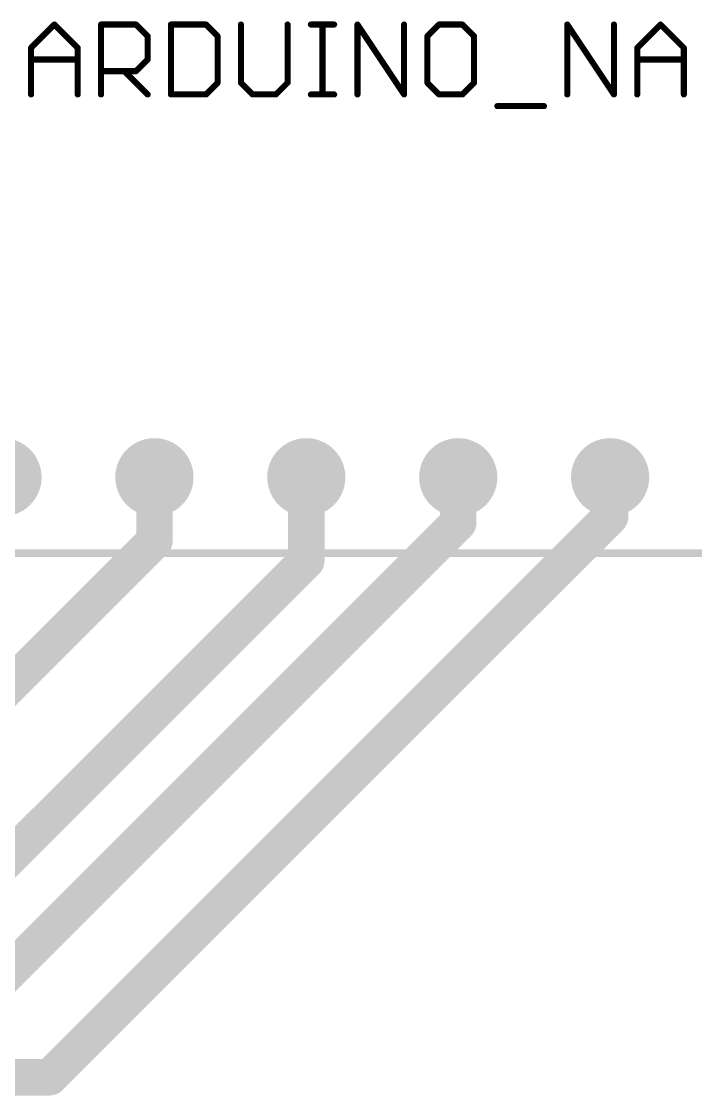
# Model space of a CAD drawing. Extents: x 0 to 165, y 0 to 217.
# Drawn here: x 133.64 to 144.91, y 95.07 to 113.03 of the extents above; entities that cross this region are included whole.
import ezdxf

# ---------------------------------------------------------------- set-up
doc = ezdxf.new("R2010")
doc.units = 0
for name, color, linetype in [('16', 175, 'CONTINUOUS'), ('17', 82, 'CONTINUOUS'), ('21', 253, 'CONTINUOUS')]:
    doc.layers.add(name, color=color, linetype=linetype)

# ---------------------------------------------------------------- blocks, each defined once
blk = doc.blocks.new('ROUNDP')
at = {"const_width": 0.5}
blk.add_lwpolyline([(0, -0.25, 1), (0, 0.25, 1), (0, -0.25)], format="xyb", dxfattribs=at)

msp = doc.modelspace()

# ---------------------------------------------------------------- linework, layer by layer
at = {"layer": '16', "const_width": 0.6096}
for points in [[(135.8646, 105.41), (135.8646, 104.3432)], [(138.4046, 105.41), (138.4046, 104.013)], [(140.9446, 105.41), (140.9446, 104.648)], [(143.4846, 105.41), (143.4846, 104.7496)], [(140.9446, 104.648), (133.0452, 96.7486)], [(143.4846, 104.7496), (134.112, 95.377)], [(135.8646, 104.3432), (130.8354, 99.314)], [(138.4046, 104.013), (132.461, 98.0694)], [(134.112, 95.377), (94.6658, 95.377)]]:
    msp.add_lwpolyline(points, dxfattribs=at)
at = {"layer": '16', "const_width": 0.3048}
for points in [[(136.017, 105.41, 1), (135.7122, 105.41)], [(138.557, 105.41, 1), (138.2522, 105.41)], [(141.097, 105.41, 1), (140.7922, 105.41)], [(143.637, 105.41, 1), (143.3322, 105.41)], [(141.0524, 104.5402, 1), (140.8368, 104.7558)], [(143.3322, 104.7496, 1), (143.637, 104.7496)], [(143.5924, 104.6418, 1), (143.3768, 104.8574)], [(140.7922, 104.648, 1), (141.097, 104.648)], [(135.9724, 104.2354, 1), (135.7568, 104.451)], [(135.7122, 104.3432, 1), (136.017, 104.3432)], [(138.2522, 104.013, 1), (138.557, 104.013)], [(138.5124, 103.9052, 1), (138.2968, 104.1208)], [(134.0042, 95.4848, 1), (134.2198, 95.2692)], [(134.112, 95.2246, 1), (134.112, 95.5294)]]:
    msp.add_lwpolyline(points, format="xyb", dxfattribs=at)
at = {"layer": '21'}
for points, const_width in [([(133.803, 112.5904), (134.1928, 112.9802)], 0.1016), ([(134.1928, 112.9802), (134.5826, 112.5904)], 0.1016), ([(134.9724, 111.8108), (134.9724, 112.9802)], 0.1016), ([(134.9724, 112.9802), (135.5571, 112.9802)], 0.1016), ([(135.5571, 112.9802), (135.752, 112.7853)], 0.1016), ([(136.1418, 112.9802), (136.1418, 111.8108)], 0.1016), ([(136.7265, 112.9802), (136.1418, 112.9802)], 0.1016), ([(136.9214, 112.7853), (136.7265, 112.9802)], 0.1016), ([(137.3112, 112.9802), (137.3112, 112.0057)], 0.1016), ([(138.0908, 112.0057), (138.0908, 112.9802)], 0.1016), ([(138.4806, 112.9802), (138.8704, 112.9802)], 0.1016), ([(138.6755, 111.8108), (138.6755, 112.9802)], 0.1016), ([(139.2602, 111.8108), (139.2602, 112.9802)], 0.1016), ([(139.2602, 112.9802), (140.0398, 111.8108)], 0.1016), ([(140.0398, 111.8108), (140.0398, 112.9802)], 0.1016), ([(140.6245, 112.9802), (140.4296, 112.7853)], 0.1016), ([(141.0143, 112.9802), (140.6245, 112.9802)], 0.1016), ([(141.2092, 112.7853), (141.0143, 112.9802)], 0.1016), ([(142.7684, 111.8108), (142.7684, 112.9802)], 0.1016), ([(142.7684, 112.9802), (143.548, 111.8108)], 0.1016), ([(143.548, 111.8108), (143.548, 112.9802)], 0.1016), ([(143.9378, 112.5904), (144.3276, 112.9802)], 0.1016), ([(144.3276, 112.9802), (144.7174, 112.5904)], 0.1016), ([(135.752, 112.7853), (135.752, 112.3955)], 0.1016), ([(136.9214, 112.0057), (136.9214, 112.7853)], 0.1016), ([(140.4296, 112.7853), (140.4296, 112.0057)], 0.1016), ([(141.2092, 112.0057), (141.2092, 112.7853)], 0.1016), ([(133.803, 111.8108), (133.803, 112.5904)], 0.1016), ([(134.5826, 112.5904), (134.5826, 111.8108)], 0.1016), ([(143.9378, 111.8108), (143.9378, 112.5904)], 0.1016), ([(144.7174, 112.5904), (144.7174, 111.8108)], 0.1016), ([(133.803, 112.3955), (134.5826, 112.3955)], 0.1016), ([(135.752, 112.3955), (135.5571, 112.2006)], 0.1016), ([(143.9378, 112.3955), (144.7174, 112.3955)], 0.1016), ([(135.5571, 112.2006), (134.9724, 112.2006)], 0.1016), ([(135.3622, 112.2006), (135.752, 111.8108)], 0.1016), ([(136.7265, 111.8108), (136.9214, 112.0057)], 0.1016), ([(137.3112, 112.0057), (137.5061, 111.8108)], 0.1016), ([(137.8959, 111.8108), (138.0908, 112.0057)], 0.1016), ([(140.4296, 112.0057), (140.6245, 111.8108)], 0.1016), ([(141.0143, 111.8108), (141.2092, 112.0057)], 0.1016), ([(136.1418, 111.8108), (136.7265, 111.8108)], 0.1016), ([(137.5061, 111.8108), (137.8959, 111.8108)], 0.1016), ([(138.4806, 111.8108), (138.8704, 111.8108)], 0.1016), ([(140.6245, 111.8108), (141.0143, 111.8108)], 0.1016), ([(141.599, 111.6159), (142.3786, 111.6159)], 0.1016), ([(154.9146, 104.14), (113.0046, 104.14)], 0.127)]:
    msp.add_lwpolyline(points, dxfattribs=dict(at, const_width=const_width))
at = {"layer": '21', "const_width": 0.0508}
for points in [[(134.2108, 112.9982, 1), (134.1748, 112.9622)], [(134.2108, 112.9622, 1), (134.1748, 112.9982)], [(134.9978, 112.9802, 1), (134.947, 112.9802)], [(134.9724, 113.0056, 1), (134.9724, 112.9548)], [(135.5751, 112.9982, 1), (135.5391, 112.9622)], [(135.5571, 112.9548, 1), (135.5571, 113.0056)], [(136.1672, 112.9802, 1), (136.1164, 112.9802)], [(136.1418, 113.0056, 1), (136.1418, 112.9548)], [(136.7445, 112.9982, 1), (136.7085, 112.9622)], [(136.7265, 112.9548, 1), (136.7265, 113.0056)], [(137.3366, 112.9802, 1), (137.2858, 112.9802)], [(138.1162, 112.9802, 1), (138.0654, 112.9802)], [(138.4806, 113.0056, 1), (138.4806, 112.9548)], [(138.7009, 112.9802, 1), (138.6501, 112.9802)], [(138.8704, 112.9548, 1), (138.8704, 113.0056)], [(139.2856, 112.9802, 1), (139.2348, 112.9802)], [(139.2813, 112.9943, 1), (139.2391, 112.9661)], [(140.0652, 112.9802, 1), (140.0144, 112.9802)], [(140.6245, 113.0056, 1), (140.6245, 112.9548)], [(140.6424, 112.9622, 1), (140.6065, 112.9982)], [(141.0322, 112.9982, 1), (140.9963, 112.9622)], [(141.0143, 112.9548, 1), (141.0143, 113.0056)], [(142.7938, 112.9802, 1), (142.743, 112.9802)], [(142.7895, 112.9943, 1), (142.7473, 112.9661)], [(143.5734, 112.9802, 1), (143.5226, 112.9802)], [(144.3455, 112.9982, 1), (144.3096, 112.9622)], [(144.3455, 112.9622, 1), (144.3096, 112.9982)], [(135.7774, 112.7853, 1), (135.7266, 112.7853)], [(135.734, 112.7673, 1), (135.77, 112.8033)], [(136.9468, 112.7853, 1), (136.896, 112.7853)], [(136.9034, 112.7673, 1), (136.9394, 112.8033)], [(140.4116, 112.8033, 1), (140.4476, 112.7673)], [(140.455, 112.7853, 1), (140.4042, 112.7853)], [(141.2346, 112.7853, 1), (141.1838, 112.7853)], [(141.1912, 112.7673, 1), (141.2271, 112.8033)], [(133.785, 112.6084, 1), (133.821, 112.5724)], [(133.8284, 112.5904, 1), (133.7776, 112.5904)], [(134.608, 112.5904, 1), (134.5572, 112.5904)], [(134.5646, 112.5724, 1), (134.6006, 112.6084)], [(143.9198, 112.6084, 1), (143.9557, 112.5724)], [(143.9632, 112.5904, 1), (143.9124, 112.5904)], [(144.7428, 112.5904, 1), (144.692, 112.5904)], [(144.6994, 112.5724, 1), (144.7353, 112.6084)], [(133.803, 112.4209, 1), (133.803, 112.3701)], [(134.5826, 112.3701, 1), (134.5826, 112.4209)], [(135.77, 112.3775, 1), (135.734, 112.4135)], [(143.9378, 112.4209, 1), (143.9378, 112.3701)], [(144.7174, 112.3701, 1), (144.7174, 112.4209)], [(134.9724, 112.226, 1), (134.9724, 112.1752)], [(135.3802, 112.2186, 1), (135.3442, 112.1826)], [(135.5391, 112.2186, 1), (135.5751, 112.1826)], [(135.5571, 112.1752, 1), (135.5571, 112.226)], [(135.7266, 112.3955, 1), (135.7774, 112.3955)], [(136.896, 112.0057, 1), (136.9468, 112.0057)], [(136.9394, 111.9877, 1), (136.9034, 112.0237)], [(137.3292, 112.0237, 1), (137.2932, 111.9877)], [(137.2858, 112.0057, 1), (137.3366, 112.0057)], [(138.0654, 112.0057, 1), (138.1162, 112.0057)], [(138.1088, 111.9877, 1), (138.0728, 112.0237)], [(140.4476, 112.0237, 1), (140.4116, 111.9877)], [(140.4042, 112.0057, 1), (140.455, 112.0057)], [(141.1838, 112.0057, 1), (141.2346, 112.0057)], [(141.2271, 111.9877, 1), (141.1912, 112.0237)], [(133.7776, 111.8108, 1), (133.8284, 111.8108)], [(134.5572, 111.8108, 1), (134.608, 111.8108)], [(134.947, 111.8108, 1), (134.9978, 111.8108)], [(135.734, 111.7928, 1), (135.77, 111.8288)], [(136.1418, 111.8362, 1), (136.1418, 111.7854)], [(136.1164, 111.8108, 1), (136.1672, 111.8108)], [(136.7085, 111.8288, 1), (136.7445, 111.7928)], [(136.7265, 111.7854, 1), (136.7265, 111.8362)], [(137.5061, 111.8362, 1), (137.5061, 111.7854)], [(137.4881, 111.7928, 1), (137.5241, 111.8288)], [(137.8779, 111.8288, 1), (137.9139, 111.7928)], [(137.8959, 111.7854, 1), (137.8959, 111.8362)], [(138.4806, 111.8362, 1), (138.4806, 111.7854)], [(138.6501, 111.8108, 1), (138.7009, 111.8108)], [(138.8704, 111.7854, 1), (138.8704, 111.8362)], [(139.2348, 111.8108, 1), (139.2856, 111.8108)], [(140.0144, 111.8108, 1), (140.0652, 111.8108)], [(140.0187, 111.7967, 1), (140.0609, 111.8249)], [(140.6245, 111.8362, 1), (140.6245, 111.7854)], [(140.6065, 111.7928, 1), (140.6424, 111.8288)], [(140.9963, 111.8288, 1), (141.0322, 111.7928)], [(141.0143, 111.7854, 1), (141.0143, 111.8362)], [(142.743, 111.8108, 1), (142.7938, 111.8108)], [(143.5226, 111.8108, 1), (143.5734, 111.8108)], [(143.5268, 111.7967, 1), (143.5691, 111.8249)], [(143.9124, 111.8108, 1), (143.9632, 111.8108)], [(144.692, 111.8108, 1), (144.7428, 111.8108)], [(141.599, 111.6413, 1), (141.599, 111.5905)], [(142.3786, 111.5905, 1), (142.3786, 111.6413)]]:
    msp.add_lwpolyline(points, format="xyb", dxfattribs=at)

# ---------------------------------------------------------------- block references
at = {"layer": '17', "xscale": 1.308, "yscale": 1.308, "rotation": 180}
for p in [(133.3246, 105.41), (135.8646, 105.41), (138.4046, 105.41), (140.9446, 105.41), (143.4846, 105.41)]:
    msp.add_blockref('ROUNDP', p, dxfattribs=at)

doc.saveas('drawing.dxf')
